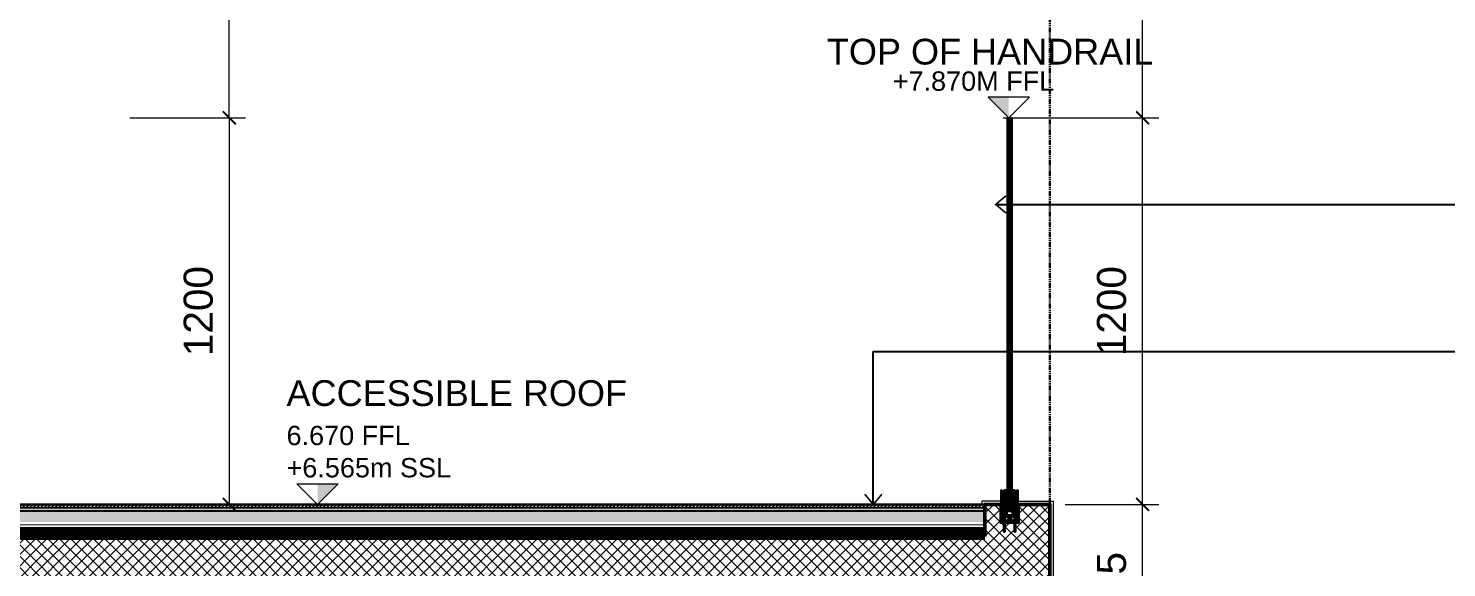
# Model space of a CAD drawing. Header units: centimetres. Extents: x -6122352 to 6876996, y -1694241 to 2592194.
# Drawn here: x 5556836 to 5561234, y -91231 to -89557 of the extents above; entities that cross this region are included whole.
import ezdxf
from ezdxf import colors
from ezdxf.entities.mleader import LeaderData, LeaderLine
from ezdxf.math import Vec2, Vec3

# ---------------------------------------------------------------- set-up
doc = ezdxf.new("R2010")
doc.units = ezdxf.units.CM
doc.header["$MEASUREMENT"] = 0
doc.header["$PDMODE"] = 66
doc.header["$PDSIZE"] = 100
for name, pattern in [('23585-XR-AR-END-SECTION B$0$23261-XR-AR-CC-BF$0$HIDDEN', [0.375, 0.25, -0.125]), ('23585-XR-AR-END-SECTION B$0$PHANTOM2', [31.75, 15.875, -3.175, 3.175, -3.175, 3.175, -3.175]), ('CENTER', [2, 1.25, -0.25, 0.25, -0.25])]:
    doc.linetypes.add(name, pattern=pattern)
doc.layers.get('Defpoints').update_dxf_attribs({"color": 255, "linetype": 'CENTER'})
for name, color, linetype in [('23585-XR-AR-END-SECTION B$0$19-HATCH-1', 251, 'Continuous'), ('23585-XR-AR-END-SECTION B$0$21-FINISH', 1, 'Continuous'), ('23585-XR-AR-END-SECTION B$0$23585-XR-AR-END-SECTION B$0$XR-END-SECTION-C$0$A-905-TYPICAL ROOF & TERRACE DETAILS$0$A-SECD-HATH', 253, 'Continuous'), ('23585-XR-AR-END-SECTION B$0$FINISHING LEVEL', 1, 'Continuous'), ('23585-XR-AR-END-SECTION B$0$NEC- Window', 152, 'Continuous'), ('23585-XR-AR-END-SECTION B$0$XR-END-SECTION-C$0$A-DIM', 15, 'Continuous'), ('23585-XR-AR-END-SECTION B$0$XR-END-SECTIONS$0$A-DIM', 15, 'Continuous')]:
    doc.layers.add(name, color=color, linetype=linetype)
for name, color, linetype, lineweight in [('23585-XR-AR-END-SECTION B$0$A-ELSC-PATT', 8, 'Continuous', 5), ('23585-XR-AR-END-SECTION B$0$A-ELSC-STRC', 51, 'Continuous', 50), ('23585-XR-AR-END-SECTION B$0$ANNO-TEXT', 3, 'Continuous', 13), ('23585-XR-AR-END-SECTION B$0$AUDIT_D_250107163642-92', 15, 'Continuous', 9), ('23585-XR-AR-END-SECTION B$0$G-ANNO-TTLB', 6, 'Continuous', 5), ('23585-XR-AR-END-SECTION B$0$XR-MIRROR END-SECTION-B$0$1717 5B-E Sections$0$A-ELSC-PN00', 8, 'Continuous', 5)]:
    doc.layers.add(name, color=color, linetype=linetype, lineweight=lineweight)
doc.styles.add('23585-XR-AR-END-SECTION B$0$SDC-TEXT', font='arial.ttf')
doc.styles.add('23585-XR-AR-END-SECTION B$0$XR-ELEVATION-4 GRID$0$XR-10P-GRID$0$SDC-TEXT', font='arial.ttf')
doc.linetypes.add('23585-XR-AR-END-SECTION B$0$23585-XR-AR-END-SECTION B$0$XR-END-SECTION-C$0$A-905-TYPICAL ROOF & TERRACE DETAILS$0$BATTING', pattern='A,0.0001,-0.1,[134,ltypeshp.shx,S=0.1,R=0,X=-0.1,Y=0],-0.2,[134,ltypeshp.shx,S=0.1,R=180,X=0.1,Y=0],-0.1', length=0.4001)
doc.dimstyles.new('23585-XR-AR-END-SECTION B$0$XR-ELEVATION-4 GRID$0$XR-10P-GRID$0$SDC_DIM', dxfattribs={"dimtxt": 1.8, "dimasz": 0.8, "dimexe": 1, "dimexo": 1, "dimgap": 1, "dimtad": 1, "dimdec": 0, "dimzin": 0, "dimdsep": 46, "dimtxsty": '23585-XR-AR-END-SECTION B$0$XR-ELEVATION-4 GRID$0$XR-10P-GRID$0$SDC-TEXT', "dimblk": '23585-XR-AR-END-SECTION B$0$XR-ELEVATION-4 GRID$0$XR-10P-GRID$0$_ArchTick', "dimcen": -1, "dimclrd": 256, "dimclre": 256, "dimclrt": 3, "dimaunit": 1, "dimadec": 0, "dimazin": 0, "dimtfac": 1, "dimtdec": 0, "dimtix": 1, "dimtmove": 2, "dimatfit": 3, "dimfxl": 1, "dimtolj": 1, "dimtzin": 0, "dimlwd": -1, "dimlwe": -1, "dimarcsym": 0})

# ---------------------------------------------------------------- blocks, each defined once
blk = doc.blocks.new('*U2340')
for p, q in [((0, 100), (6058.3, 100)), ((0, 80), (6058.3, 80))]:
    blk.add_line(p, q)
blk = doc.blocks.new('23585-XR-AR-END-SECTION B$0$XR-TYPE 2-SECTION-A$0$LEVEL ELEV ANNOTATIVE')
for p, q in [((-1.6, 1.6), (1.6, 1.6)), ((0, 0), (-1.6, 1.6)), ((1.6, 1.6), (0, 0))]:
    blk.add_line(p, q)
at = {"color": 251}
blk.add_solid([(0, 1.6), (0, 1.6), (0, 0), (1.6, 1.6)], dxfattribs=at)
at = {"style": '23585-XR-AR-END-SECTION B$0$SDC-TEXT'}
blk.add_attdef('LEVEL', (-2.4, 7.1), '', height=2, rotation=0.0001, dxfattribs=at)
at = {"color": 4, "style": '23585-XR-AR-END-SECTION B$0$SDC-TEXT'}
for p in [(-2.4, 4.6), (-2.4, 2.1)]:
    blk.add_attdef('LEVEL', p, '', height=1.5, rotation=0.0001, dxfattribs=at)
blk = doc.blocks.new('23585-XR-AR-END-SECTION B$0$XR-ELEVATION-4 GRID$0$XR-10P-GRID$0$_ArchTick')
at = {"color": 0, "linetype": 'ByBlock', "const_width": 0.15}
blk.add_lwpolyline([(-0.5, -0.5), (0.5, 0.5)], dxfattribs=at)
blk = doc.blocks.new('*D2426')
at = {"layer": '23585-XR-AR-END-SECTION B$0$AUDIT_D_250107163642-92', "transparency": 16777216}
for p, q in [((5560050.6, -91034.9), (5560341.2, -91034.9)), ((5560291.2, -91539.8), (5560291.2, -91034.9)), ((5560053.8, -91539.8), (5560341.2, -91539.8))]:
    blk.add_line(p, q, dxfattribs=at)
at = {"layer": 'Defpoints', "color": 0, "transparency": 16777216}
for p in [(5560000.6, -91034.9), (5560291.2, -91034.9), (5560003.8, -91539.8)]:
    blk.add_point(p, dxfattribs=at)
at = {"layer": '23585-XR-AR-END-SECTION B$0$AUDIT_D_250107163642-92', "transparency": 16777216, "xscale": 40, "yscale": 40, "zscale": 40}
for p, rotation in [((5560291.2, -91034.9), 90), ((5560291.2, -91539.8), 270)]:
    blk.add_blockref('23585-XR-AR-END-SECTION B$0$XR-ELEVATION-4 GRID$0$XR-10P-GRID$0$_ArchTick', p, dxfattribs=dict(at, rotation=rotation))
at = {"layer": '23585-XR-AR-END-SECTION B$0$AUDIT_D_250107163642-92', "color": 3, "transparency": 16777216, "insert": (5560195.3, -91287.4), "char_height": 90, "attachment_point": 5, "rotation": 90, "style": '23585-XR-AR-END-SECTION B$0$XR-ELEVATION-4 GRID$0$XR-10P-GRID$0$SDC-TEXT'}
blk.add_mtext('\\A1;505', dxfattribs=at)
blk = doc.blocks.new('*D2427')
at = {"layer": '23585-XR-AR-END-SECTION B$0$AUDIT_D_250107163642-92', "transparency": 16777216}
for p, q in [((5559932.2, -89834.8), (5560341.2, -89834.8)), ((5560291.2, -91034.9), (5560291.2, -89834.8)), ((5560050.6, -91034.9), (5560341.2, -91034.9))]:
    blk.add_line(p, q, dxfattribs=at)
at = {"layer": 'Defpoints', "color": 0, "transparency": 16777216}
for p in [(5559882.2, -89834.8), (5560291.2, -89834.8), (5560000.6, -91034.9)]:
    blk.add_point(p, dxfattribs=at)
at = {"layer": '23585-XR-AR-END-SECTION B$0$AUDIT_D_250107163642-92', "transparency": 16777216, "xscale": 40, "yscale": 40, "zscale": 40}
for p, rotation in [((5560291.2, -89834.8), 90), ((5560291.2, -91034.9), 270)]:
    blk.add_blockref('23585-XR-AR-END-SECTION B$0$XR-ELEVATION-4 GRID$0$XR-10P-GRID$0$_ArchTick', p, dxfattribs=dict(at, rotation=rotation))
at = {"layer": '23585-XR-AR-END-SECTION B$0$AUDIT_D_250107163642-92', "color": 3, "transparency": 16777216, "insert": (5560195.3, -90434.9), "char_height": 90, "attachment_point": 5, "rotation": 90, "style": '23585-XR-AR-END-SECTION B$0$XR-ELEVATION-4 GRID$0$XR-10P-GRID$0$SDC-TEXT'}
blk.add_mtext('\\A1;1200', dxfattribs=at)
blk = doc.blocks.new('*D2428')
at = {"layer": '23585-XR-AR-END-SECTION B$0$AUDIT_D_250107163642-92', "transparency": 16777216}
for p, q in [((5560050.6, -87854.8), (5560341.2, -87854.8)), ((5560291.2, -89834.8), (5560291.2, -87854.8)), ((5559859.1, -89834.8), (5560341.2, -89834.8))]:
    blk.add_line(p, q, dxfattribs=at)
at = {"layer": 'Defpoints', "color": 0, "transparency": 16777216}
for p in [(5560000.6, -87854.8), (5560291.2, -87854.8), (5559809.1, -89834.8)]:
    blk.add_point(p, dxfattribs=at)
at = {"layer": '23585-XR-AR-END-SECTION B$0$AUDIT_D_250107163642-92', "transparency": 16777216, "xscale": 40, "yscale": 40, "zscale": 40}
for p, rotation in [((5560291.2, -87854.8), 90), ((5560291.2, -89834.8), 270)]:
    blk.add_blockref('23585-XR-AR-END-SECTION B$0$XR-ELEVATION-4 GRID$0$XR-10P-GRID$0$_ArchTick', p, dxfattribs=dict(at, rotation=rotation))
at = {"layer": '23585-XR-AR-END-SECTION B$0$AUDIT_D_250107163642-92', "color": 3, "transparency": 16777216, "insert": (5560195.3, -88844.8), "char_height": 90, "attachment_point": 5, "rotation": 90, "style": '23585-XR-AR-END-SECTION B$0$XR-ELEVATION-4 GRID$0$XR-10P-GRID$0$SDC-TEXT'}
blk.add_mtext('\\A1;1980', dxfattribs=at)
blk = doc.blocks.new('*D2403')
at = {"layer": '23585-XR-AR-END-SECTION B$0$AUDIT_D_250107163642-92', "transparency": 16777216}
for p, q in [((5557151.2, -89834.8), (5557509.5, -89834.8)), ((5557459.5, -89834.8), (5557459.5, -91034.8)), ((5556037, -91034.8), (5557509.5, -91034.8))]:
    blk.add_line(p, q, dxfattribs=at)
at = {"layer": 'Defpoints', "color": 0, "transparency": 16777216}
for p in [(5557101.2, -89834.8), (5555987, -91034.8), (5557459.5, -91034.8)]:
    blk.add_point(p, dxfattribs=at)
at = {"layer": '23585-XR-AR-END-SECTION B$0$AUDIT_D_250107163642-92', "transparency": 16777216, "xscale": 40, "yscale": 40, "zscale": 40}
for p, rotation in [((5557459.5, -89834.8), 90), ((5557459.5, -91034.8), 270)]:
    blk.add_blockref('23585-XR-AR-END-SECTION B$0$XR-ELEVATION-4 GRID$0$XR-10P-GRID$0$_ArchTick', p, dxfattribs=dict(at, rotation=rotation))
at = {"layer": '23585-XR-AR-END-SECTION B$0$AUDIT_D_250107163642-92', "color": 3, "transparency": 16777216, "insert": (5557363.6, -90434.8), "char_height": 90, "attachment_point": 5, "rotation": 90, "style": '23585-XR-AR-END-SECTION B$0$XR-ELEVATION-4 GRID$0$XR-10P-GRID$0$SDC-TEXT'}
blk.add_mtext('\\A1;1200', dxfattribs=at)
blk = doc.blocks.new('*D2404')
at = {"layer": '23585-XR-AR-END-SECTION B$0$AUDIT_D_250107163642-92', "transparency": 16777216}
for p, q in [((5557459.5, -89834.8), (5557459.5, -87854.8)), ((5557509.5, -87854.8), (5557509.5, -87854.8)), ((5557253.5, -89834.8), (5557509.5, -89834.8))]:
    blk.add_line(p, q, dxfattribs=at)
at = {"layer": 'Defpoints', "color": 0, "transparency": 16777216}
for p in [(5557459.5, -87854.8), (5557459.5, -87854.8), (5557203.5, -89834.8)]:
    blk.add_point(p, dxfattribs=at)
at = {"layer": '23585-XR-AR-END-SECTION B$0$AUDIT_D_250107163642-92', "transparency": 16777216, "xscale": 40, "yscale": 40, "zscale": 40}
for p, rotation in [((5557459.5, -87854.8), 90), ((5557459.5, -89834.8), 270)]:
    blk.add_blockref('23585-XR-AR-END-SECTION B$0$XR-ELEVATION-4 GRID$0$XR-10P-GRID$0$_ArchTick', p, dxfattribs=dict(at, rotation=rotation))
at = {"layer": '23585-XR-AR-END-SECTION B$0$AUDIT_D_250107163642-92', "color": 3, "transparency": 16777216, "insert": (5557363.6, -89307.4), "char_height": 90, "attachment_point": 5, "rotation": 90, "style": '23585-XR-AR-END-SECTION B$0$XR-ELEVATION-4 GRID$0$XR-10P-GRID$0$SDC-TEXT'}
blk.add_mtext('\\A1;1980', dxfattribs=at)
blk = doc.blocks.new('23585-XR-AR-END-SECTION B$0$XR-END-SECTION-C$0$ARROW HEAD 1')
at = {"color": 8}
blk.add_line((0, 0), (-470, 0), dxfattribs=at)
at = {"color": 3, "const_width": 50}
blk.add_lwpolyline([(-319, -267), (0, 0), (-319, 267)], dxfattribs=at)
blk = doc.blocks.new('23585-XR-AR-END-SECTION B$0$XR-END-SECTIONS$0$ARROW HEAD 1')
at = {"color": 8}
blk.add_line((0, 0), (-470, 0), dxfattribs=at)
at = {"color": 3, "const_width": 50}
blk.add_lwpolyline([(-319, -267), (0, 0), (-319, 267)], dxfattribs=at)
blk = doc.blocks.new('23585-XR-AR-END-SECTION B$0$XR-END-SECTION-C$0$SECTION RAILING1')
h = blk.add_hatch()
h.set_pattern_fill('ANSI37', color=256, scale=8, angle=180, style=0)
h.set_pattern_definition([(225, (25796.5159, 41511.5863), (0.70710678, -0.70710678), []), (315, (25796.5159, 41511.5863), (0.70710678, 0.70710678), [])])
h.paths.add_polyline_path([(22890.3, 39567.6), (22889.8, 39567.2), (22889.8, 39564.5), (22892.1, 39564.5), (22892.1, 39571), (22890, 39571)])
h = blk.add_hatch()
h.set_pattern_fill('ANSI37', color=256, scale=8, angle=180, style=0)
h.set_pattern_definition([(315, (20001.2081, 41511.5863), (-0.70710678, -0.70710678), []), (225, (20001.2081, 41511.5863), (-0.70710678, 0.70710678), [])])
h.paths.add_polyline_path([(22907.4, 39567.6), (22907.9, 39567.2), (22907.9, 39564.5), (22905.6, 39564.5), (22905.6, 39571), (22907.8, 39571)])
for p, q in [((22894.2, 39514.1), (22894.2, 40735.5)), ((22896.2, 39514.1), (22896.2, 40735.5)), ((22898.2, 39514.1), (22898.2, 40735.5)), ((22900.2, 39514.1), (22900.2, 40735.5)), ((22902.2, 39514.1), (22902.2, 40735.5)), ((22904.2, 39514.1), (22904.2, 40735.5)), ((22872.1, 39535.1), (22872.1, 39580.4)), ((22877.2, 39535.1), (22878.4, 39535.1)), ((22877.2, 39535.1), (22877.2, 39532.1)), ((22878.4, 39535.1), (22878.4, 39532.1)), ((22892.1, 39564.5, 0), (22889.8, 39564.5, 0)), ((22892.1, 39571, 0), (22890, 39571, 0)), ((22905.6, 39571, 0), (22907.8, 39571, 0)), ((22905.6, 39564.5, 0), (22907.9, 39564.5, 0)), ((22920.7, 39535.6), (22919.4, 39535.6)), ((22919.4, 39535.6), (22919.4, 39532.6)), ((22920.7, 39535.6), (22920.7, 39532.6)), ((22925.7, 39535.6), (22925.6, 39560)), ((22885.4, 39499.4), (22912.4, 39499.4))]:
    blk.add_line(p, q)
at = {"ltscale": 0.01}
for p, q in [((22885.4, 39484.4), (22912.4, 39499.4)), ((22885.4, 39499.4), (22912.4, 39484.4))]:
    blk.add_line(p, q, dxfattribs=at)
for points in [[(22905.7, 40735.5), (22905.7, 39514.1), (22892.2, 39514.1), (22892.2, 40735.5)], [(22892.2, 40735.5), (22904.2, 40735.5), (22905.7, 40735.5)], [(22907.9, 39580.4), (22912.4, 39580.4), (22912.4, 39499.4), (22885.4, 39499.4), (22885.4, 39580.4), (22889.8, 39580.4), (22889.9, 39503.4), (22908, 39503.4), (22907.9, 39580.4)], [(22912.4, 39484.4), (22885.4, 39484.4), (22885.4, 39535.1), (22879.9, 39535.1), (22879.9, 39533.6), (22881.4, 39533.6), (22881.4, 39525.1), (22874.2, 39525.1), (22874.2, 39533.6), (22875.7, 39533.6), (22875.7, 39535.1), (22872.2, 39535.1), (22872.2, 39480.4), (22896.2, 39480.4), (22925.7, 39480.4), (22925.7, 39535.6), (22922.2, 39535.6), (22922.2, 39534.1), (22923.7, 39534.1), (22923.7, 39525.6), (22916.4, 39525.6), (22916.4, 39534.1), (22917.9, 39534.1), (22917.9, 39535.6), (22912.4, 39535.6), (22912.4, 39484.4), (22885.4, 39484.4)], [(22879.5, 39478.4), (22879.5, 39476.7), (22885.6, 39476.7), (22885.6, 39478.4)], [(22881.2, 39476.7), (22881.1, 39473.3), (22884, 39473.3), (22884, 39476.7)], [(22884, 39478.4), (22881.2, 39478.4)], [(22912, 39478.4), (22912, 39476.7), (22918.1, 39476.7), (22918.1, 39478.4)], [(22913.7, 39476.7), (22913.6, 39473.3), (22916.5, 39473.3), (22916.5, 39476.7)], [(22916.5, 39478.4), (22913.7, 39478.4)]]:
    blk.add_lwpolyline(points)
at = {"elevation": 0}
blk.add_lwpolyline([(22925.7, 39560.4), (22925.7, 39580.4)], dxfattribs=at)
at = {"elevation": 0.1}
for points in [[(22876.2, 39522.1), (22880.4, 39522.1), (22880.4, 39484.4), (22876.2, 39484.4)], [(22921.7, 39522.6), (22917.4, 39522.6), (22917.4, 39484.4), (22921.7, 39484.4)]]:
    blk.add_lwpolyline(points, close=True, dxfattribs=at)
for points in [[(22877.5, 39480.4), (22887.7, 39480.4, -1), (22887.7, 39478.4), (22877.5, 39478.4, -1.005174)], [(22881.1, 39473.3), (22884, 39473.3, -0.663106), (22884, 39472.9), (22881.1, 39472.9, -0.794326)], [(22881.1, 39472.9), (22884, 39472.9, -0.663106), (22884, 39472.5), (22881.1, 39472.5, -0.794326)], [(22881.1, 39472.5), (22884, 39472.5, -0.663106), (22884, 39472.2), (22881.1, 39472.2, -0.794326)], [(22881.1, 39472.2), (22884, 39472.2, -0.663106), (22884, 39471.8), (22881.1, 39471.8, -0.794326)], [(22881.1, 39471.8), (22884, 39471.8, -0.663106), (22884, 39471.4), (22881.1, 39471.4, -0.794326)], [(22881.1, 39471.4), (22884, 39471.4, -0.663106), (22884, 39471), (22881.1, 39471, -0.794326)], [(22881.1, 39471), (22884, 39471, -0.663106), (22884, 39470.6), (22881.1, 39470.6, -0.794326)], [(22881.1, 39470.6), (22884, 39470.6, -0.663106), (22884, 39470.2), (22881.1, 39470.2, -0.794326)], [(22881.1, 39470.2), (22884, 39470.2, -0.663106), (22884, 39469.9), (22881.1, 39469.9, -0.794326)], [(22881.1, 39469.9), (22884, 39469.9, -0.663106), (22884, 39469.5), (22881.1, 39469.5, -0.794326)], [(22881.1, 39469.5), (22884, 39469.5, -0.663106), (22884, 39469.1), (22881.1, 39469.1, -0.794326)], [(22881.1, 39469.1), (22884, 39469.1, -0.663106), (22884, 39468.7), (22881.1, 39468.7, -0.794326)], [(22881.1, 39468.7), (22884, 39468.7, -0.663106), (22884, 39468.3), (22881.1, 39468.3, -0.794326)], [(22881.1, 39468.3), (22884, 39468.3, -0.663106), (22884, 39467.9), (22881.1, 39467.9, -0.794326)], [(22881.1, 39467.9), (22884, 39467.9, -0.663106), (22884, 39467.6), (22881.1, 39467.6, -0.794326)], [(22881.1, 39467.6), (22884, 39467.6, -0.663106), (22884, 39467.2), (22881.1, 39467.2, -0.794326)], [(22881.1, 39467.2), (22884, 39467.2, -0.663106), (22884, 39466.8), (22881.1, 39466.8, -0.794326)], [(22881.1, 39466.8), (22884, 39466.8, -0.663106), (22884, 39466.4), (22881.1, 39466.4, -0.794326)], [(22881.1, 39466.4), (22884, 39466.4, -0.663106), (22884, 39466), (22881.1, 39466, -0.794326)], [(22881.1, 39466), (22884, 39466, -0.663106), (22884, 39465.7), (22881.1, 39465.7, -0.794326)], [(22881.1, 39465.7), (22884, 39465.7, -0.663106), (22884, 39465.3), (22881.1, 39465.3, -0.794326)], [(22881.1, 39465.3), (22884, 39465.3, -0.663106), (22884, 39464.9), (22881.1, 39464.9, -0.794326)], [(22881.1, 39464.9), (22884, 39464.9, -0.663106), (22884, 39464.5), (22881.1, 39464.5, -0.794326)], [(22881.1, 39464.5), (22884, 39464.5, -0.663106), (22884, 39464.1), (22881.1, 39464.1, -0.794326)], [(22881.1, 39464.1), (22884, 39464.1, -0.663106), (22884, 39463.7), (22881.1, 39463.7, -0.794326)], [(22881.1, 39463.7), (22884, 39463.7, -0.663106), (22884, 39463.4), (22881.1, 39463.4, -0.794326)], [(22881.1, 39463.4), (22884, 39463.4, -0.663106), (22884, 39463), (22881.1, 39463, -0.794326)], [(22881.1, 39463), (22884, 39463, -0.663106), (22884, 39462.6), (22881.1, 39462.6, -0.794326)], [(22881.1, 39462.6), (22884, 39462.6, -0.663106), (22884, 39462.2), (22881.1, 39462.2, -0.794326)], [(22881.1, 39462.2), (22884, 39462.2, -0.663106), (22884, 39461.8), (22881.1, 39461.8, -0.794326)], [(22881.1, 39461.8), (22884, 39461.8, -0.663106), (22884, 39461.4), (22881.1, 39461.4, -0.794326)], [(22881.1, 39461.4), (22884, 39461.4, -0.663106), (22884, 39461.1), (22881.1, 39461.1, -0.794326)], [(22881.1, 39461.1), (22884, 39461.1, -0.663106), (22884, 39460.7), (22881.1, 39460.7, -0.794326)], [(22881.1, 39460.7), (22884, 39460.7, -0.663106), (22884, 39460.3), (22881.1, 39460.3, -0.794326)], [(22881.1, 39460.3), (22884, 39460.3, -0.663106), (22884, 39459.9), (22881.1, 39459.9, -0.794326)], [(22881.1, 39459.9), (22884, 39459.9, -0.663106), (22884, 39459.5), (22881.1, 39459.5, -0.794326)], [(22881.1, 39459.5), (22884, 39459.5, -0.663106), (22884, 39459.1), (22881.1, 39459.1, -0.794326)], [(22881.1, 39459.1), (22884, 39459.1, -0.663106), (22884, 39458.8), (22881.1, 39458.8, -0.794326)], [(22881.1, 39458.8), (22884, 39458.8, -0.663106), (22884, 39458.4), (22881.1, 39458.4, -0.794326)], [(22881.1, 39458.4), (22884, 39458.4, -0.663106), (22884, 39458), (22881.1, 39458, -0.794326)], [(22881.1, 39458), (22884, 39458, -0.663106), (22884, 39457.6), (22881.1, 39457.6, -0.794326)], [(22881.1, 39457.6), (22884, 39457.6, -0.663106), (22884, 39457.2), (22881.1, 39457.2, -0.794326)], [(22881.1, 39457.6), (22884, 39457.6, -0.663106), (22884, 39457.2), (22881.1, 39457.2, -0.794326)], [(22881.1, 39457.2), (22884, 39457.2, -0.663106), (22884, 39456.9), (22881.1, 39456.9, -0.794326)], [(22881.1, 39456.9), (22884, 39456.9, -0.663106), (22884, 39456.5), (22881.1, 39456.5, -0.794326)], [(22881.1, 39456.5), (22884, 39456.5, -0.663106), (22884, 39456.1), (22881.1, 39456.1, -0.794326)], [(22881.1, 39456.1), (22884, 39456.1, -0.663106), (22884, 39455.7), (22881.1, 39455.7, -0.794326)], [(22881.1, 39455.7), (22884, 39455.7, -0.663106), (22884, 39455.3), (22881.1, 39455.3, -0.794326)], [(22881.1, 39455.3), (22884, 39455.3, -0.663106), (22884, 39454.9), (22881.1, 39454.9, -0.794326)], [(22881.1, 39454.9), (22884, 39454.9, -0.663106), (22884, 39454.6), (22881.1, 39454.6, -0.794326)], [(22881.1, 39454.6), (22884, 39454.6, -0.663106), (22884, 39454.2), (22881.1, 39454.2, -0.794326)], [(22881.1, 39454.2), (22884, 39454.2, -0.663106), (22884, 39453.8), (22881.1, 39453.8, -0.794326)], [(22881.1, 39453.8), (22884, 39453.8, -0.663106), (22884, 39453.4), (22881.1, 39453.4, -0.794326)], [(22881.1, 39453.4), (22884, 39453.4, -0.663106), (22884, 39453), (22881.1, 39453, -0.794326)], [(22881.1, 39453), (22884, 39453, -0.663106), (22884, 39452.6), (22881.1, 39452.6, -0.794326)], [(22881.1, 39452.6), (22884, 39452.6, -0.663106), (22884, 39452.3), (22881.1, 39452.3, -0.794326)], [(22881.1, 39452.3), (22884, 39452.3, -0.663106), (22884, 39451.9), (22881.1, 39451.9, -0.794326)], [(22881.1, 39451.9), (22884, 39451.9, -0.663106), (22884, 39451.5), (22881.1, 39451.5, -0.794326)], [(22881.1, 39451.5), (22884, 39451.5, -0.663106), (22884, 39451.1), (22881.1, 39451.1, -0.794326)], [(22881.1, 39451.1), (22884, 39451.1, -0.663106), (22884, 39450.7), (22881.1, 39450.7, -0.794326)], [(22881.1, 39450.7), (22884, 39450.7, -0.663106), (22884, 39450.3), (22881.1, 39450.3, -0.794326)], [(22881.1, 39450.3), (22884, 39450.3, -0.663106), (22884, 39450), (22881.1, 39450, -0.794326)], [(22910, 39480.4), (22920.2, 39480.4, -1), (22920.2, 39478.4), (22910, 39478.4, -1.005174)], [(22913.6, 39473.3), (22916.5, 39473.3, -0.663106), (22916.5, 39472.9), (22913.6, 39472.9, -0.794326)], [(22913.6, 39472.9), (22916.5, 39472.9, -0.663106), (22916.5, 39472.5), (22913.6, 39472.5, -0.794326)], [(22913.6, 39472.5), (22916.5, 39472.5, -0.663106), (22916.5, 39472.2), (22913.6, 39472.2, -0.794326)], [(22913.6, 39472.2), (22916.5, 39472.2, -0.663106), (22916.5, 39471.8), (22913.6, 39471.8, -0.794326)], [(22913.6, 39471.8), (22916.5, 39471.8, -0.663106), (22916.5, 39471.4), (22913.6, 39471.4, -0.794326)], [(22913.6, 39471.4), (22916.5, 39471.4, -0.663106), (22916.5, 39471), (22913.6, 39471, -0.794326)], [(22913.6, 39471), (22916.5, 39471, -0.663106), (22916.5, 39470.6), (22913.6, 39470.6, -0.794326)], [(22913.6, 39470.6), (22916.5, 39470.6, -0.663106), (22916.5, 39470.2), (22913.6, 39470.2, -0.794326)], [(22913.6, 39470.2), (22916.5, 39470.2, -0.663106), (22916.5, 39469.9), (22913.6, 39469.9, -0.794326)], [(22913.6, 39469.9), (22916.5, 39469.9, -0.663106), (22916.5, 39469.5), (22913.6, 39469.5, -0.794326)], [(22913.6, 39469.5), (22916.5, 39469.5, -0.663106), (22916.5, 39469.1), (22913.6, 39469.1, -0.794326)], [(22913.6, 39469.1), (22916.5, 39469.1, -0.663106), (22916.5, 39468.7), (22913.6, 39468.7, -0.794326)], [(22913.6, 39468.7), (22916.5, 39468.7, -0.663106), (22916.5, 39468.3), (22913.6, 39468.3, -0.794326)], [(22913.6, 39468.3), (22916.5, 39468.3, -0.663106), (22916.5, 39467.9), (22913.6, 39467.9, -0.794326)], [(22913.6, 39467.9), (22916.5, 39467.9, -0.663106), (22916.5, 39467.6), (22913.6, 39467.6, -0.794326)], [(22913.6, 39467.6), (22916.5, 39467.6, -0.663106), (22916.5, 39467.2), (22913.6, 39467.2, -0.794326)], [(22913.6, 39467.2), (22916.5, 39467.2, -0.663106), (22916.5, 39466.8), (22913.6, 39466.8, -0.794326)], [(22913.6, 39466.8), (22916.5, 39466.8, -0.663106), (22916.5, 39466.4), (22913.6, 39466.4, -0.794326)], [(22913.6, 39466.4), (22916.5, 39466.4, -0.663106), (22916.5, 39466), (22913.6, 39466, -0.794326)], [(22913.6, 39466), (22916.5, 39466, -0.663106), (22916.5, 39465.7), (22913.6, 39465.7, -0.794326)], [(22913.6, 39465.7), (22916.5, 39465.7, -0.663106), (22916.5, 39465.3), (22913.6, 39465.3, -0.794326)], [(22913.6, 39465.3), (22916.5, 39465.3, -0.663106), (22916.5, 39464.9), (22913.6, 39464.9, -0.794326)], [(22913.6, 39464.9), (22916.5, 39464.9, -0.663106), (22916.5, 39464.5), (22913.6, 39464.5, -0.794326)], [(22913.6, 39464.5), (22916.5, 39464.5, -0.663106), (22916.5, 39464.1), (22913.6, 39464.1, -0.794326)], [(22913.6, 39464.1), (22916.5, 39464.1, -0.663106), (22916.5, 39463.7), (22913.6, 39463.7, -0.794326)], [(22913.6, 39463.7), (22916.5, 39463.7, -0.663106), (22916.5, 39463.4), (22913.6, 39463.4, -0.794326)], [(22913.6, 39463.4), (22916.5, 39463.4, -0.663106), (22916.5, 39463), (22913.6, 39463, -0.794326)], [(22913.6, 39463), (22916.5, 39463, -0.663106), (22916.5, 39462.6), (22913.6, 39462.6, -0.794326)], [(22913.6, 39462.6), (22916.5, 39462.6, -0.663106), (22916.5, 39462.2), (22913.6, 39462.2, -0.794326)], [(22913.6, 39462.2), (22916.5, 39462.2, -0.663106), (22916.5, 39461.8), (22913.6, 39461.8, -0.794326)], [(22913.6, 39461.8), (22916.5, 39461.8, -0.663106), (22916.5, 39461.4), (22913.6, 39461.4, -0.794326)], [(22913.6, 39461.4), (22916.5, 39461.4, -0.663106), (22916.5, 39461.1), (22913.6, 39461.1, -0.794326)], [(22913.6, 39461.1), (22916.5, 39461.1, -0.663106), (22916.5, 39460.7), (22913.6, 39460.7, -0.794326)], [(22913.6, 39460.7), (22916.5, 39460.7, -0.663106), (22916.5, 39460.3), (22913.6, 39460.3, -0.794326)], [(22913.6, 39460.3), (22916.5, 39460.3, -0.663106), (22916.5, 39459.9), (22913.6, 39459.9, -0.794326)], [(22913.6, 39459.9), (22916.5, 39459.9, -0.663106), (22916.5, 39459.5), (22913.6, 39459.5, -0.794326)], [(22913.6, 39459.5), (22916.5, 39459.5, -0.663106), (22916.5, 39459.1), (22913.6, 39459.1, -0.794326)], [(22913.6, 39459.1), (22916.5, 39459.1, -0.663106), (22916.5, 39458.8), (22913.6, 39458.8, -0.794326)], [(22913.6, 39458.8), (22916.5, 39458.8, -0.663106), (22916.5, 39458.4), (22913.6, 39458.4, -0.794326)], [(22913.6, 39458.4), (22916.5, 39458.4, -0.663106), (22916.5, 39458), (22913.6, 39458, -0.794326)], [(22913.6, 39458), (22916.5, 39458, -0.663106), (22916.5, 39457.6), (22913.6, 39457.6, -0.794326)], [(22913.6, 39457.6), (22916.5, 39457.6, -0.663106), (22916.5, 39457.2), (22913.6, 39457.2, -0.794326)], [(22913.6, 39457.2), (22916.5, 39457.2, -0.663106), (22916.5, 39456.9), (22913.6, 39456.9, -0.794326)], [(22913.6, 39456.9), (22916.5, 39456.9, -0.663106), (22916.5, 39456.5), (22913.6, 39456.5, -0.794326)], [(22913.6, 39456.5), (22916.5, 39456.5, -0.663106), (22916.5, 39456.1), (22913.6, 39456.1, -0.794326)], [(22913.6, 39456.1), (22916.5, 39456.1, -0.663106), (22916.5, 39455.7), (22913.6, 39455.7, -0.794326)], [(22913.6, 39455.7), (22916.5, 39455.7, -0.663106), (22916.5, 39455.3), (22913.6, 39455.3, -0.794326)], [(22913.6, 39455.3), (22916.5, 39455.3, -0.663106), (22916.5, 39454.9), (22913.6, 39454.9, -0.794326)], [(22913.6, 39454.9), (22916.5, 39454.9, -0.663106), (22916.5, 39454.6), (22913.6, 39454.6, -0.794326)], [(22913.6, 39454.6), (22916.5, 39454.6, -0.663106), (22916.5, 39454.2), (22913.6, 39454.2, -0.794326)], [(22913.6, 39454.2), (22916.5, 39454.2, -0.663106), (22916.5, 39453.8), (22913.6, 39453.8, -0.794326)], [(22913.6, 39453.8), (22916.5, 39453.8, -0.663106), (22916.5, 39453.4), (22913.6, 39453.4, -0.794326)], [(22913.6, 39453.4), (22916.5, 39453.4, -0.663106), (22916.5, 39453), (22913.6, 39453, -0.794326)], [(22913.6, 39453), (22916.5, 39453, -0.663106), (22916.5, 39452.6), (22913.6, 39452.6, -0.794326)], [(22913.6, 39452.6), (22916.5, 39452.6, -0.663106), (22916.5, 39452.3), (22913.6, 39452.3, -0.794326)], [(22913.6, 39452.3), (22916.5, 39452.3, -0.663106), (22916.5, 39451.9), (22913.6, 39451.9, -0.794326)], [(22913.6, 39451.9), (22916.5, 39451.9, -0.663106), (22916.5, 39451.5), (22913.6, 39451.5, -0.794326)], [(22913.6, 39451.5), (22916.5, 39451.5, -0.663106), (22916.5, 39451.1), (22913.6, 39451.1, -0.794326)], [(22913.6, 39451.1), (22916.5, 39451.1, -0.663106), (22916.5, 39450.7), (22913.6, 39450.7, -0.794326)], [(22913.6, 39450.7), (22916.5, 39450.7, -0.663106), (22916.5, 39450.3), (22913.6, 39450.3, -0.794326)], [(22913.6, 39450.3), (22916.5, 39450.3, -0.663106), (22916.5, 39450), (22913.6, 39450, -0.794326)]]:
    blk.add_lwpolyline(points, format="xyb", close=True)
at = {"color": 251}
for centre, radius, start, end in [((22878.7, 39592.5), 13.8, 241.2193, 298.7807), ((22878.7, 39592.5), 13.8, 241.2193, 298.7807), ((22878.7, 39590.5), 13.8, 241.2193, 298.7807), ((22878.7, 39590.5), 13.8, 241.2193, 298.7807), ((22878.7, 39588.5), 13.8, 241.2193, 298.7807), ((22878.7, 39588.5), 13.8, 241.2193, 298.7807), ((22919, 39592.6), 13.9, 241.3478, 298.6522), ((22919, 39590.6), 13.9, 241.3478, 298.6522), ((22919, 39588.6), 13.9, 241.3478, 298.6522), ((22878.7, 39586.5), 13.8, 241.2193, 298.7807), ((22878.7, 39586.5), 13.8, 241.2193, 298.7807), ((22878.7, 39584.5), 13.8, 241.2193, 298.7807), ((22878.7, 39584.5), 13.8, 241.2193, 298.7807), ((22878.7, 39582.5), 13.8, 241.2193, 298.7807), ((22878.7, 39582.5), 13.8, 241.2193, 298.7807), ((22878.7, 39580.5), 13.8, 241.2193, 298.7807), ((22878.7, 39580.5), 13.8, 241.2193, 298.7807), ((22878.7, 39578.5), 13.8, 241.2193, 298.7807), ((22878.7, 39578.5), 13.8, 241.2193, 298.7807), ((22878.7, 39576.5), 13.8, 241.2193, 298.7807), ((22878.7, 39576.5), 13.8, 241.2193, 298.7807), ((22878.7, 39574.5), 13.8, 241.2193, 298.7807), ((22878.7, 39574.5), 13.8, 241.2193, 298.7807), ((22878.7, 39572.5), 13.8, 241.2193, 298.7807), ((22878.7, 39570.5), 13.8, 241.2193, 298.7807), ((22878.7, 39568.5), 13.8, 241.2193, 298.7807), ((22878.7, 39566.5), 13.8, 241.2193, 298.7807), ((22878.7, 39564.5), 13.8, 241.2193, 298.7807), ((22878.7, 39562.5), 13.8, 241.2193, 298.7807), ((22878.7, 39560.5), 13.8, 241.2193, 298.7807), ((22878.7, 39558.5), 13.8, 241.2193, 298.7807), ((22878.7, 39556.5), 13.8, 241.2193, 298.7807), ((22878.7, 39554.5), 13.8, 241.2193, 298.7807), ((22878.7, 39552.5), 13.8, 241.2193, 298.7807), ((22919, 39586.6), 13.9, 241.3478, 298.6522), ((22919, 39584.6), 13.9, 241.3478, 298.6522), ((22919, 39582.6), 13.9, 241.3478, 298.6522), ((22919, 39580.6), 13.9, 241.3478, 298.6522), ((22919, 39578.6), 13.9, 241.3478, 298.6522), ((22919, 39576.6), 13.9, 241.3478, 298.6522), ((22919, 39574.6), 13.9, 241.3478, 298.6522), ((22919, 39572.6), 13.9, 241.3478, 298.6522), ((22919, 39570.6), 13.9, 241.3478, 298.6522), ((22919, 39568.6), 13.9, 241.3478, 298.6522), ((22919, 39566.6), 13.9, 241.3478, 298.6522), ((22919, 39564.6), 13.9, 241.3478, 298.6522), ((22919, 39562.6), 13.9, 241.3478, 298.6522), ((22919, 39560.6), 13.9, 241.3478, 298.6522), ((22919, 39558.6), 13.9, 241.3478, 298.6522), ((22919, 39556.6), 13.9, 241.3478, 298.6522), ((22919, 39554.6), 13.9, 241.3478, 298.6522), ((22919, 39552.6), 13.9, 241.3478, 298.6522)]:
    blk.add_arc(centre, radius, start, end, dxfattribs=at)
for centre, radius, start, end in [((22890.8, 39582.7, 0), 2.63, 246.8093, 298.6236), ((22890.8, 39582.4, 0), 2.63, 246.8093, 298.6236), ((22890.8, 39581.9, 0), 2.63, 246.8093, 298.6236), ((22890.8, 39581.3, 0), 2.63, 246.8093, 298.6236), ((22890.8, 39580.7, 0), 2.63, 246.8093, 298.6236), ((22890.8, 39580.1, 0), 2.63, 247.3024, 298.6236), ((22890.8, 39579.6, 0), 2.63, 246.8093, 298.6236), ((22890.8, 39579, 0), 2.63, 246.2406, 298.6236), ((22906.9, 39582.7, 0), 2.63, 241.3764, 293.1907), ((22906.9, 39582.4, 0), 2.63, 241.3764, 293.1907), ((22906.9, 39581.9, 0), 2.63, 241.3764, 293.1907), ((22906.9, 39581.3, 0), 2.63, 241.3764, 293.1907), ((22906.9, 39580.7, 0), 2.63, 241.3764, 293.1907), ((22906.9, 39580.1, 0), 2.63, 241.3764, 292.6976), ((22906.9, 39579.6, 0), 2.63, 241.3764, 293.1907), ((22906.9, 39579, 0), 2.63, 241.3764, 293.7594), ((22890.8, 39578.4, 0), 2.63, 246.8093, 298.6236), ((22890.8, 39577.7, 0), 2.63, 246.8093, 298.6236), ((22890.8, 39577, 0), 2.63, 246.8093, 298.6236), ((22890.8, 39576.2, 0), 2.63, 246.3952, 298.6236), ((22890.8, 39575.4, 0), 2.63, 246.8093, 298.6236), ((22890.8, 39574.8, 0), 2.63, 247.4795, 298.6236), ((22890.8, 39574.2, 0), 2.63, 248.9183, 298.6236), ((22906.9, 39578.4, 0), 2.63, 241.3764, 293.1907), ((22906.9, 39577.7, 0), 2.63, 241.3764, 290.8991), ((22906.9, 39577, 0), 2.63, 241.3764, 293.1907), ((22906.9, 39576.2, 0), 2.63, 241.3764, 293.6048), ((22906.9, 39575.4, 0), 2.63, 241.3764, 293.1907), ((22906.9, 39574.8, 0), 2.63, 241.3764, 292.5205), ((22906.9, 39574.2, 0), 2.63, 241.3764, 291.0817), ((22918.7, 39532.8), 0.791, 198.5444, 341.4556), ((22921.4, 39532.8), 0.791, 198.5444, 341.4556), ((22876.4, 39532.3), 0.791, 198.5444, 341.4556), ((22879.2, 39532.3), 0.791, 198.5444, 341.4556)]:
    blk.add_arc(centre, radius, start, end)

msp = doc.modelspace()

# ---------------------------------------------------------------- hatches: boundary and pattern name
at = {"layer": '23585-XR-AR-END-SECTION B$0$19-HATCH-1'}
h = msp.add_hatch(dxfattribs=at)
h.set_pattern_fill('AR-SAND', color=256, scale=10)
h.set_pattern_definition([(37.5, (5551291.06, -84913.786), (-0.629934, 19.268238), [0, -15.2, 0, -17, 0, -16.25]), (7.5, (5551291.06, -84913.786), (17.69777, 28.22146), [0, -8.2, 0, -13.7, 0, -5.25]), (327.5, (5551278.76, -84913.786), (31.141419, 0.05659), [0, -5, 0, -18, 0, -23.5]), (317.5, (5551278.76, -84913.786), (30.061266, 8.776756), [0, -2.5, 0, -11.8, 0, -13.5])])
h.paths.add_polyline_path([(5559802.46511, -91044.77422), (5553743.73983, -91044.77422), (5553743.73983, -91089.83609), (5559802.46511, -91089.83609)])
h = msp.add_hatch(dxfattribs=at)
h.set_pattern_fill('ANSI31', color=256, scale=2.5)
h.set_pattern_definition([(45, (5484939.297, -34293.121), (-5.6126601, 5.6126601), [])])
h.paths.add_polyline_path([(5559802.1363, -91034.77723), (5553743.86963, -91034.77428), (5553743.86963, -91044.77427), (5559802.1363, -91044.77723)])
at = {"layer": '23585-XR-AR-END-SECTION B$0$A-ELSC-PATT'}
h = msp.add_hatch(dxfattribs=at)
h.set_pattern_fill('ANSI37', color=256, scale=200)
h.set_pattern_definition([(45, (5509360.354, -97804.837), (-17.67767, 17.67767), []), (135, (5509360.354, -97804.837), (-17.67767, -17.67767), [])])
h.paths.add_polyline_path([(5560003.88731, -91539.83729), (5560003.91416, -91034.58647), (5559905.71566, -91034.58438), (5559905.71566, -91089.78121), (5559852.19566, -91089.78121), (5559852.13356, -91035.08436), (5559802.19721, -91034.58432), (5559802.13097, -91139.71792), (5553743.86961, -91139.97659), (5553743.82831, -91034.7395), (5553493.82831, -91034.73082), (5553493.86961, -91089.83609), (5547653.83707, -91089.83609), (5547653.83776, -91024.86681), (5547403.83776, -91024.87546), (5547403.82352, -91139.86947), (5543363.82663, -91139.80684), (5543363.84016, -91034.90098), (5543314.32016, -91034.90098), (5543314.32016, -91089.91125), (5543260.80016, -91089.91125), (5543260.80016, -91035.11793), (5543163.75046, -91034.86795), (5543163.6905, -91079.83172), (5543163.70167, -91539.83744), (5543413.71884, -91539.83744), (5543413.71884, -91339.84484), (5559753.82311, -91339.85358), (5559753.82311, -91539.83518)])

# ---------------------------------------------------------------- linework, layer by layer
at = {"layer": '23585-XR-AR-END-SECTION B$0$21-FINISH'}
msp.add_lwpolyline([(5559802.1363, -91034.93109), (5553743.86963, -91034.77423), (5553743.86963, -91044.77422), (5559802.1363, -91044.93109)], close=True, dxfattribs=at)
at = {"layer": '23585-XR-AR-END-SECTION B$0$23585-XR-AR-END-SECTION B$0$XR-END-SECTION-C$0$A-905-TYPICAL ROOF & TERRACE DETAILS$0$A-SECD-HATH', "color": 8, "linetype": '23585-XR-AR-END-SECTION B$0$23585-XR-AR-END-SECTION B$0$XR-END-SECTION-C$0$A-905-TYPICAL ROOF & TERRACE DETAILS$0$BATTING', "ltscale": 0.5, "const_width": 35}
msp.add_lwpolyline([(5559802.13254, -91122.78457), (5553743.53787, -91122.32279)], dxfattribs=at)
at = {"layer": '23585-XR-AR-END-SECTION B$0$A-ELSC-STRC'}
for points in [[(5559802.13097, -91139.84799), (5553743.86962, -91139.84652), (5553743.86963, -91034.84474), (5553493.86963, -91034.84474), (5553493.86961, -91089.83931), (5547653.83707, -91089.8379)], [(5559802.13096, -91134.70749), (5559802.16616, -91090.28084), (5559802.16616, -91090.28084), (5559802.16616, -91090.28084), (5559802.16616, -91090.03102), (5559802.16616, -91034.83408), (5559852.16461, -91034.83461), (5559852.16461, -91090.03096), (5559905.68461, -91090.03096), (5559905.68461, -91034.83517), (5560003.88314, -91034.83622), (5560003.88308, -91329.8534)]]:
    msp.add_lwpolyline(points, dxfattribs=at)
at = {"layer": '23585-XR-AR-END-SECTION B$0$AUDIT_D_250107163642-92'}
msp.add_line((5559905.66647, -91024.83251), (5560013.92804, -91024.82899), dxfattribs=at)
for points in [[(5559852.16461, -91024.83461), (5559792.16914, -91024.83461), (5559792.1363, -91034.92811)], [(5560013.92804, -91024.82899), (5560013.96184, -91539.83696)]]:
    msp.add_lwpolyline(points, dxfattribs=at)
at = {"layer": '23585-XR-AR-END-SECTION B$0$G-ANNO-TTLB', "linetype": '23585-XR-AR-END-SECTION B$0$PHANTOM2', "lineweight": 30}
msp.add_line((5560003.8393, -86029.82417), (5560003.8393, -99470.80349), dxfattribs=at)
at = {"layer": '23585-XR-AR-END-SECTION B$0$XR-MIRROR END-SECTION-B$0$1717 5B-E Sections$0$A-ELSC-PN00', "color": 8, "linetype": '23585-XR-AR-END-SECTION B$0$23261-XR-AR-CC-BF$0$HIDDEN', "ltscale": 0.5, "const_width": 2.83736}
msp.add_lwpolyline([(5559802.13397, -91098.38607), (5553743.53787, -91098.38607), (5553743.53787, -91079.07253)], dxfattribs=at)

# ---------------------------------------------------------------- block references
at = {"layer": '23585-XR-AR-END-SECTION B$0$ANNO-TEXT', "color": 3}
ref = msp.add_blockref('23585-XR-AR-END-SECTION B$0$XR-TYPE 2-SECTION-A$0$LEVEL ELEV ANNOTATIVE', (5559876.32074, -89834.83519), dxfattribs=dict(at, xscale=-40, yscale=40, zscale=40))
ref.add_attrib('LEVEL', 'TOP OF HANDRAIL ', (5559312.23922, -89669.42491), dxfattribs={"layer": '0', "height": 80, "rotation": 359.99987582, "style": '23585-XR-AR-END-SECTION B$0$SDC-TEXT'})
ref.add_attrib('LEVEL', '+7.870M FFL', (5559516.42823, -89750.83406), dxfattribs={"layer": '0', "color": 4, "height": 60, "rotation": 359.99987582, "style": '23585-XR-AR-END-SECTION B$0$SDC-TEXT'})
ref = msp.add_blockref('23585-XR-AR-END-SECTION B$0$XR-TYPE 2-SECTION-A$0$LEVEL ELEV ANNOTATIVE', (5557732.89228, -91034.83639), dxfattribs=dict(at, xscale=40, yscale=40, zscale=40))
ref.add_attrib('LEVEL', 'ACCESSIBLE ROOF', (5557636.89195, -90729.29222), dxfattribs={"layer": '0', "height": 80, "rotation": 0.00012418, "style": '23585-XR-AR-END-SECTION B$0$SDC-TEXT'})
ref.add_attrib('LEVEL', '6.670 FFL', (5557636.8912, -90850.83625), dxfattribs={"layer": '0', "color": 4, "height": 60, "rotation": 0.00012418, "style": '23585-XR-AR-END-SECTION B$0$SDC-TEXT'})
ref.add_attrib('LEVEL', '+6.565m SSL', (5557636.89158, -90950.83625), dxfattribs={"layer": '0', "color": 4, "height": 60, "rotation": 0.00012418, "style": '23585-XR-AR-END-SECTION B$0$SDC-TEXT'})
at = {"layer": '23585-XR-AR-END-SECTION B$0$FINISHING LEVEL'}
msp.add_blockref('*U2340', (5553743.86963, -91134.83639), dxfattribs=at)
at = {"layer": '23585-XR-AR-END-SECTION B$0$NEC- Window'}
msp.add_blockref('23585-XR-AR-END-SECTION B$0$XR-END-SECTION-C$0$SECTION RAILING1', (5536980.00053, -130570.41526), dxfattribs=at)

# ---------------------------------------------------------------- dimensions: what is measured, and where the dimension line sits
at = {"layer": '23585-XR-AR-END-SECTION B$0$AUDIT_D_250107163642-92'}
dim = msp.add_linear_dim(base=(5557459.54834, -87854.789), p1=(5557203.51188, -89834.83737), p2=(5557459.54834, -87854.789), angle=90, dimstyle='23585-XR-AR-END-SECTION B$0$XR-ELEVATION-4 GRID$0$XR-10P-GRID$0$SDC_DIM', dxfattribs=at)
dim.commit()
dim.dimension.update_dxf_attribs({"geometry": '*D2404', "text_midpoint": (5557363.59677, -89307.35857), "dimtype": 160})
for base, p1, p2, picture, middle in [((5560291.24771, -87854.79129), (5559809.0702, -89834.83737), (5560000.59758, -87854.79129), '*D2428', (5560195.29614, -88844.81433)), ((5557459.54835, -91034.83639), (5557101.21575, -89834.83737), (5555987.02869, -91034.83639), '*D2403', (5557363.59678, -90434.83688)), ((5560291.24771, -89834.83511), (5560000.60665, -91034.93109), (5559882.16462, -89834.83511), '*D2427', (5560195.29614, -90434.8831)), ((5560291.24603, -91034.93109), (5560003.8393, -91539.83729), (5560000.60665, -91034.93109), '*D2426', (5560195.29446, -91287.38419))]:
    dim = msp.add_linear_dim(base=base, p1=p1, p2=p2, angle=90, dimstyle='23585-XR-AR-END-SECTION B$0$XR-ELEVATION-4 GRID$0$XR-10P-GRID$0$SDC_DIM', dxfattribs=at)
    dim.commit()
    dim.dimension.update_dxf_attribs({"geometry": picture, "text_midpoint": middle})

# ---------------------------------------------------------------- leaders
at = {"layer": '23585-XR-AR-END-SECTION B$0$XR-END-SECTION-C$0$A-DIM'}
ml = msp.add_multileader_mtext('Standard', dxfattribs=at)
ml.set_content('HANDRAIL', color=3, style='23585-XR-AR-END-SECTION B$0$SDC-TEXT')
ml.set_leader_properties()
ml.set_arrow_properties(name='23585-XR-AR-END-SECTION B$0$XR-END-SECTION-C$0$ARROW HEAD 1')
ml.build(insert=Vec2(0, 0))
ml.multileader.update_dxf_attribs({"dogleg_length": 1, "arrow_head_size": 0.1, "scale": 100})
ctx = ml.context
ctx.base_point, ctx.scale, ctx.char_height, ctx.arrow_head_size, ctx.landing_gap_size, ctx.plane_origin, ctx.plane_x_axis, ctx.plane_y_axis = Vec3(5552723.34333, -90177.89898), 100, 75, 0.1, 50, Vec3(5553052.10277, -90198.44925), Vec3(1, -0.0000000013), Vec3(0.0000000013, 1)
notes = []
notes.append((ctx, [(0, (1, 1, 0), (5552632.07657, -90177.89898), (1, -0.0000000013), 91.26676, [(1, [(5552481.37199, -90056.80978)], 0, [])])]))
ctx.mtext.insert, ctx.mtext.text_direction, ctx.mtext.rotation, ctx.mtext.width, ctx.mtext.flow_direction = Vec3(5552773.34333, -90140.39898), Vec3(1, -0.0000000013), 6.2831853058, 594.4190014, 5
at = {"layer": '23585-XR-AR-END-SECTION B$0$XR-END-SECTIONS$0$A-DIM'}
ml = msp.add_multileader_mtext('Standard', dxfattribs=at)
ml.set_content('GLASS RAILING WITH 25MM X 25MM ALUMINUM HANDRAIL', color=3, style='23585-XR-AR-END-SECTION B$0$SDC-TEXT')
ml.set_leader_properties()
ml.set_arrow_properties(name='23585-XR-AR-END-SECTION B$0$XR-END-SECTIONS$0$ARROW HEAD 1')
ml.build(insert=Vec2(0, 0))
ml.multileader.update_dxf_attribs({"text_left_attachment_type": 6, "text_right_attachment_type": 6, "dogleg_length": 1, "arrow_head_size": 0.1, "scale": 50})
ctx = ml.context
ctx.base_point, ctx.scale, ctx.char_height, ctx.arrow_head_size, ctx.landing_gap_size, ctx.plane_origin, ctx.plane_x_axis, ctx.plane_y_axis = Vec3(5563179.29051, -90103.74849), 50, 100, 0.1, 50, Vec3(5565688.09992, -91357.42043), Vec3(1, 0.0000000013), Vec3(-0.0000000013, 1)
ctx.left_attachment, ctx.right_attachment, ctx.text_align_type = 6, 6, 2
notes.append((ctx, [(1, (1, 1, 0), (5562761.90294, -90103.74849), (1, 0.0000000013), 417.38757, [(1, [(5559835.66179, -90103.74849)], 0, [])])]))
ctx.mtext.insert, ctx.mtext.text_direction, ctx.mtext.rotation, ctx.mtext.width, ctx.mtext.defined_height, ctx.mtext.alignment, ctx.mtext.flow_direction = Vec3(5565239.24958, -89983.74849), Vec3(1, 0.0000000013), 0.0000000013, 2304.25279, 266.66667, 3, 5
ml = msp.add_multileader_mtext('Standard', dxfattribs=at)
ml.set_content('FLOOR FINISHES AS PER DETAIL & FINISHES SCHEDULE', color=3, style='23585-XR-AR-END-SECTION B$0$SDC-TEXT')
ml.set_leader_properties()
ml.set_arrow_properties(name='23585-XR-AR-END-SECTION B$0$XR-END-SECTIONS$0$ARROW HEAD 1')
ml.build(insert=Vec2(0, 0))
ml.multileader.update_dxf_attribs({"text_left_attachment_type": 6, "text_right_attachment_type": 6, "dogleg_length": 1, "arrow_head_size": 0.1, "scale": 50})
ctx = ml.context
ctx.base_point, ctx.scale, ctx.char_height, ctx.arrow_head_size, ctx.landing_gap_size, ctx.plane_origin, ctx.plane_x_axis, ctx.plane_y_axis = Vec3(5563103.77891, -90560.37138), 50, 100, 0.1, 50, Vec3(5559830.48371, -92113.85243), Vec3(1, -0.0000000013), Vec3(0.0000000013, 1)
ctx.left_attachment, ctx.right_attachment, ctx.text_align_type = 6, 6, 2
notes.append((ctx, [(0, (1, 1, 0), (5559456.16612, -90560.37138), (1, -0.0000000013), 3647.61279, [(1, [(5559456.16612, -91034.83639)], 0, [])])]))
ctx.mtext.insert, ctx.mtext.text_direction, ctx.mtext.rotation, ctx.mtext.width, ctx.mtext.alignment, ctx.mtext.flow_direction = Vec3(5565239.24958, -90440.37139), Vec3(1, -0.0000000013), 6.2831853058, 2210.3764349, 3, 5
for ctx, leaders in notes:
    for number, flags, end, landing, length, lines in leaders:
        leader = LeaderData()
        leader.index, (leader.has_last_leader_line, leader.has_dogleg_vector, leader.attachment_direction) = number, flags
        leader.last_leader_point, leader.dogleg_vector, leader.dogleg_length = Vec3(end), Vec3(landing), length
        for number, points, colour, breaks in lines:
            line = LeaderLine()
            line.index, line.vertices, line.color, line.breaks = number, Vec3.list(points), colors.encode_raw_color(colour), breaks
            leader.lines.append(line)
        ctx.leaders.append(leader)

doc.saveas('drawing.dxf')
